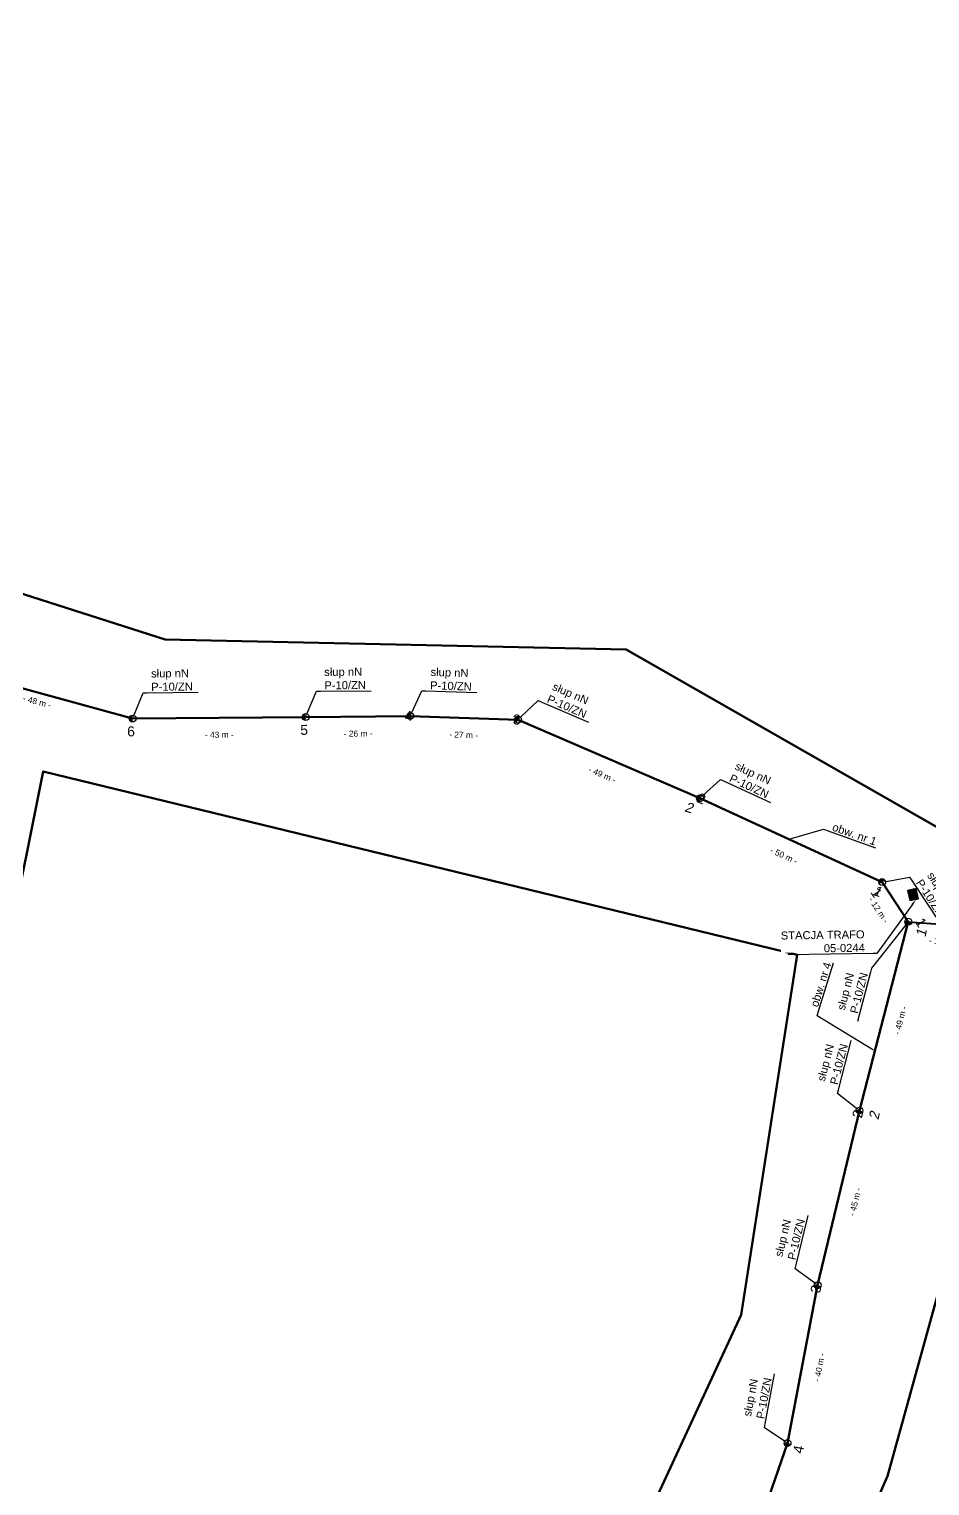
# Model space of a CAD drawing. Header units: metres. Extents: x 7531723 to 15066081, y 5784574 to 11569750.
# Drawn here: x 7534094.7 to 7534319.7, y 5785041.6 to 5785405.7 of the extents above; entities that cross this region are included whole.
import ezdxf
from ezdxf import colors
from ezdxf.entities.mleader import LeaderData, LeaderLine
from ezdxf.enums import TextEntityAlignment as Align
from ezdxf.math import Vec2, Vec3

# ---------------------------------------------------------------- set-up
doc = ezdxf.new("R2010")
doc.units = ezdxf.units.M
for name, color, linetype, lineweight in [('!tele', 30, 'Continuous', 40), ('!trafo', 6, 'Continuous', 50), ('_MM LINIA Sn', 40, 'Continuous', 30), ('_numery', 7, 'Continuous', 40)]:
    doc.layers.add(name, color=color, linetype=linetype, lineweight=lineweight)
for name, color, linetype in [('!wymiary', 7, 'Continuous'), ('_MM opisy', 7, 'Continuous'), ('_MM slupy', 5, 'Continuous'), ('_mm trafo', 3, 'Continuous'), ('_numery_05-0244_1', 7, 'Continuous'), ('_numery_05-0244_4', 7, 'Continuous')]:
    doc.layers.add(name, color=color, linetype=linetype)
for name, color, linetype, lineweight, plot in [('_arkusze model', 7, 'Continuous', 50, False), ('_kontrola_05-0244_1', 1, 'Continuous', 50, False), ('_kontrola_05-0244_4', 6, 'Continuous', 50, False)]:
    doc.layers.add(name, color=color, linetype=linetype, lineweight=lineweight, plot=plot)
doc.layers.get('0').off()
doc.styles.get("Standard").update_dxf_attribs({"font": 'arial.ttf'})
doc.dimstyles.new('opis linie', dxfattribs={"dimtxt": 1.5, "dimasz": 2.5, "dimexe": 1.25, "dimexo": 0.625, "dimgap": 2.5, "dimtad": 4, "dimdec": 0, "dimtxsty": 'Standard', "dimcen": 2.5, "dimse1": 1, "dimse2": 1, "dimsd1": 1, "dimsd2": 1, "dimclrt": 256, "dimazin": 3, "dimtfac": 1, "dimtdec": 0, "dimtmove": 0, "dimatfit": 3, "dimtfill": 1})

# ---------------------------------------------------------------- blocks, each defined once
blk = doc.blocks.new('trafo')
at = {"layer": '_mm trafo'}
h = blk.add_hatch(color=256, dxfattribs=at)
h.dxf.hatch_style = 1
h.paths.add_polyline_path([(-1.15, 1.02), (-0.52, -1.51), (1.64, -0.96), (1.01, 1.59)])
at = {"layer": '_MM LINIA Sn', "color": 2, "lineweight": 60}
for p, q in [((0.58, 0.02), (-0.43, 0.9)), ((-0.32, -0.23), (0.58, 0.02)), ((0.58, -0.92), (-0.32, -0.23)), ((0.55, -0.72), (0.41, -0.9)), ((0.41, -0.9), (0.58, -0.92)), ((0.58, -0.92), (0.55, -0.72))]:
    blk.add_line(p, q, dxfattribs=at)
at = {"layer": '_mm trafo', "flags": 128}
blk.add_lwpolyline([(-0.52, -1.52), (1.64, -0.96), (0.98, 1.58), (-1.17, 0.99), (-0.52, -1.52)], close=True, dxfattribs=at)
blk = doc.blocks.new('ZN')
at = {"layer": '_MM slupy', "transparency": 33554687}
h = blk.add_hatch(color=256, dxfattribs=at)
h.dxf.hatch_style = 1
h.paths.add_polyline_path([(0, -0.86), (0, 0.86, 1)])
at = {"layer": '_MM slupy'}
blk.add_circle((0, 0), 0.857, dxfattribs=at)
blk = doc.blocks.new('*D24')
at = {"layer": 'Defpoints', "color": 0}
for p in [(7534284.14, 5785052.31), (7534285.09, 5785051.98), (7534269.38, 5785009.66)]:
    blk.add_point(p, dxfattribs=at)
at = {"layer": '!wymiary', "insert": (7534280.79, 5785029.59), "char_height": 1.5, "attachment_point": 5, "rotation": 70.909, "bg_fill": 3, "box_fill_scale": 1.1, "bg_fill_color": 9, "bg_fill_true_color": 13158600, "bg_fill_transparency": 0}
blk.add_mtext('\\A1;- 45 m -', dxfattribs=at)
blk = doc.blocks.new('*D25')
at = {"layer": 'Defpoints', "color": 0}
for p in [(7534291.67, 5785091.77), (7534292.65, 5785091.58), (7534284.14, 5785052.31)]:
    blk.add_point(p, dxfattribs=at)
at = {"layer": '!wymiary', "insert": (7534292.1, 5785071.24), "char_height": 1.5, "attachment_point": 5, "rotation": 79.1964, "bg_fill": 3, "box_fill_scale": 1.1, "bg_fill_color": 9, "bg_fill_true_color": 13158600, "bg_fill_transparency": 0}
blk.add_mtext('\\A1;- 40 m -', dxfattribs=at)
blk = doc.blocks.new('*D26')
at = {"layer": 'Defpoints', "color": 0}
for p in [(7534302.12, 5785135.44), (7534303.09, 5785135.21), (7534291.67, 5785091.77)]:
    blk.add_point(p, dxfattribs=at)
at = {"layer": '!wymiary', "insert": (7534301.04, 5785112.61), "char_height": 1.5, "attachment_point": 5, "rotation": 76.5425, "bg_fill": 3, "box_fill_scale": 1.1, "bg_fill_color": 9, "bg_fill_true_color": 13158600, "bg_fill_transparency": 0}
blk.add_mtext('\\A1;- 45 m -', dxfattribs=at)
blk = doc.blocks.new('*D27')
at = {"layer": 'Defpoints', "color": 0}
for p in [(7534314.31, 5785182.63), (7534315.28, 5785182.38), (7534302.12, 5785135.44)]:
    blk.add_point(p, dxfattribs=at)
at = {"layer": '!wymiary', "insert": (7534312.35, 5785157.97), "char_height": 1.5, "attachment_point": 5, "rotation": 75.5161, "bg_fill": 3, "box_fill_scale": 1.1, "bg_fill_color": 9, "bg_fill_true_color": 13158600, "bg_fill_transparency": 0}
blk.add_mtext('\\A1;- 49 m -', dxfattribs=at)
blk = doc.blocks.new('*D44')
at = {"layer": 'Defpoints', "color": 0}
for p in [(7534073.99, 5785246.16), (7534120.54, 5785233.4), (7534120.81, 5785234.37)]:
    blk.add_point(p, dxfattribs=at)
at = {"layer": '!wymiary', "insert": (7534096.67, 5785237.6), "char_height": 1.5, "attachment_point": 5, "rotation": 344.6742, "bg_fill": 3, "box_fill_scale": 1.1, "bg_fill_color": 9, "bg_fill_true_color": 13158600, "bg_fill_transparency": 0}
blk.add_mtext('\\A1;- 48 m -', dxfattribs=at)
blk = doc.blocks.new('*D45')
at = {"layer": 'Defpoints', "color": 0}
for p in [(7534120.54, 5785233.4), (7534163.79, 5785233.78), (7534163.79, 5785232.78)]:
    blk.add_point(p, dxfattribs=at)
at = {"layer": '!wymiary', "insert": (7534142.2, 5785229.33), "char_height": 1.5, "attachment_point": 5, "rotation": 0.5035, "bg_fill": 3, "box_fill_scale": 1.1, "bg_fill_color": 9, "bg_fill_true_color": 13158600, "bg_fill_transparency": 0}
blk.add_mtext('\\A1;- 43 m -', dxfattribs=at)
blk = doc.blocks.new('*D46')
at = {"layer": 'Defpoints', "color": 0}
for p in [(7534163.79, 5785233.78), (7534189.89, 5785234.01), (7534189.9, 5785233.01)]:
    blk.add_point(p, dxfattribs=at)
at = {"layer": '!wymiary', "insert": (7534176.88, 5785229.63), "char_height": 1.5, "attachment_point": 5, "rotation": 0.5069, "bg_fill": 3, "box_fill_scale": 1.1, "bg_fill_color": 9, "bg_fill_true_color": 13158600, "bg_fill_transparency": 0}
blk.add_mtext('\\A1;- 26 m -', dxfattribs=at)
blk = doc.blocks.new('*D47')
at = {"layer": 'Defpoints', "color": 0}
for p in [(7534189.89, 5785234.01), (7534216.79, 5785232.11), (7534216.83, 5785233.11)]:
    blk.add_point(p, dxfattribs=at)
at = {"layer": '!wymiary', "insert": (7534203.22, 5785229.31), "char_height": 1.5, "attachment_point": 5, "rotation": 358.0796, "bg_fill": 3, "box_fill_scale": 1.1, "bg_fill_color": 9, "bg_fill_true_color": 13158600, "bg_fill_transparency": 0}
blk.add_mtext('\\A1;- 27 m -', dxfattribs=at)
blk = doc.blocks.new('*D48')
at = {"layer": 'Defpoints', "color": 0}
for p in [(7534216.83, 5785233.11), (7534261.87, 5785212.57), (7534262.27, 5785213.49)]:
    blk.add_point(p, dxfattribs=at)
at = {"layer": '!wymiary', "insert": (7534237.85, 5785219.39), "char_height": 1.5, "attachment_point": 5, "rotation": 336.65, "bg_fill": 3, "box_fill_scale": 1.1, "bg_fill_color": 9, "bg_fill_true_color": 13158600, "bg_fill_transparency": 0}
blk.add_mtext('\\A1;- 49 m -', dxfattribs=at)
blk = doc.blocks.new('*D49')
at = {"layer": 'Defpoints', "color": 0}
for p in [(7534262.27, 5785213.49), (7534307.79, 5785192.51), (7534307.37, 5785191.6)]:
    blk.add_point(p, dxfattribs=at)
at = {"layer": '!wymiary', "insert": (7534283.24, 5785199.13), "char_height": 1.5, "attachment_point": 5, "rotation": 335.254, "bg_fill": 3, "box_fill_scale": 1.1, "bg_fill_color": 9, "bg_fill_true_color": 13158600, "bg_fill_transparency": 0}
blk.add_mtext('\\A1;- 50 m -', dxfattribs=at)
blk = doc.blocks.new('*D50')
at = {"layer": 'Defpoints', "color": 0}
for p in [(7534307.79, 5785192.51), (7534313.21, 5785181.9), (7534314.31, 5785182.63)]:
    blk.add_point(p, dxfattribs=at)
at = {"layer": '!wymiary', "insert": (7534306.91, 5785185.53), "char_height": 1.5, "attachment_point": 5, "rotation": 303.4216, "bg_fill": 3, "box_fill_scale": 1.1, "bg_fill_color": 9, "bg_fill_true_color": 13158600, "bg_fill_transparency": 0}
blk.add_mtext('\\A1;- 12 m -', dxfattribs=at)
blk = doc.blocks.new('*D51')
at = {"layer": 'Defpoints', "color": 0}
for p in [(7534314.31, 5785182.63), (7534332.43, 5785181.24), (7534332.35, 5785180.24)]:
    blk.add_point(p, dxfattribs=at)
at = {"layer": '!wymiary', "insert": (7534323.04, 5785177.68), "char_height": 1.5, "attachment_point": 5, "rotation": 355.5998, "bg_fill": 3, "box_fill_scale": 1.1, "bg_fill_color": 9, "bg_fill_true_color": 13158600, "bg_fill_transparency": 0}
blk.add_mtext('\\A1;- 18 m -', dxfattribs=at)
blk = doc.blocks.new('q')
at = {"layer": '_MM slupy'}
blk.add_blockref('ZN', (0, 0), dxfattribs=at)
at = {"layer": '_MM opisy'}
ml = blk.add_multileader_mtext('Standard', dxfattribs=at)
ml.set_content('\\pxql;słup nN\\PP-10/ZN', color=256)
ml.set_leader_properties()
ml.build(insert=Vec2(0, 0))
ml.multileader.update_dxf_attribs({"has_text_frame": 1, "text_left_attachment_type": 5, "text_right_attachment_type": 5, "dogleg_length": 1, "arrow_head_size": 1})
ctx = ml.context
ctx.base_point, ctx.char_height, ctx.arrow_head_size, ctx.landing_gap_size, ctx.plane_origin = Vec3(3.71, 6.41), 2, 1, 1, Vec3(1.72, -1.42)
ctx.left_attachment, ctx.right_attachment = 5, 5
notes = []
notes.append((ctx, [(0, (1, 1, 0), (2.71, 6.41), (1, 0), 1, [(0, [(0, 0), (2.71, 6.41)], 0, [])])]))
ctx.mtext.insert, ctx.mtext.flow_direction = Vec3(4.71, 12.21), 5
ctx.mtext.has_bg_fill, ctx.mtext.bg_color, ctx.mtext.bg_scale_factor, ctx.mtext.bg_transparency, ctx.mtext.use_window_bg_color = 1, -1023410175, 1, 0, 1
for ctx, leaders in notes:
    for number, flags, end, landing, length, lines in leaders:
        leader = LeaderData()
        leader.index, (leader.has_last_leader_line, leader.has_dogleg_vector, leader.attachment_direction) = number, flags
        leader.last_leader_point, leader.dogleg_vector, leader.dogleg_length = Vec3(end), Vec3(landing), length
        for number, points, colour, breaks in lines:
            line = LeaderLine()
            line.index, line.vertices, line.color, line.breaks = number, Vec3.list(points), colors.encode_raw_color(colour), breaks
            leader.lines.append(line)
        ctx.leaders.append(leader)

msp = doc.modelspace()

# ---------------------------------------------------------------- linework, layer by layer
at = {"layer": '!tele', "elevation": 140.78}
msp.add_lwpolyline([(7534073.99, 5785246.16), (7534120.54, 5785233.4), (7534163.79, 5785233.78), (7534189.89, 5785234.01), (7534216.83, 5785233.11), (7534262.27, 5785213.49), (7534307.79, 5785192.51), (7534314.31, 5785182.63), (7534332.43, 5785181.24), (7534352.37, 5785171.93), (7534398.51, 5785150.8), (7534420.71, 5785140.49), (7534443.51, 5785130.22), (7534487.93, 5785108.4), (7534534.1, 5785088.3), (7534578.45, 5785069.17), (7534624.98, 5785049.13), (7534637.37, 5785047.79)], dxfattribs=at)
at = {"layer": '!tele'}
msp.add_lwpolyline([(7534102.77, 5784823.69), (7534138.87, 5784842.62), (7534178.36, 5784862.96), (7534218.65, 5784883.86), (7534238.37, 5784928.3), (7534254.97, 5784974.23), (7534269.38, 5785009.66), (7534284.14, 5785052.31), (7534291.67, 5785091.77), (7534302.12, 5785135.44), (7534314.31, 5785182.63)], dxfattribs=at)
at = {"layer": '!trafo'}
msp.add_lwpolyline([(7534063.44, 5784843.77), (7534094.16, 5784789.89), (7534227.75, 5784859.2), (7534309.11, 5785044.02), (7534338.24, 5785149.48), (7534627.47, 5785028.46), (7534635.59, 5785064.87), (7534351.5, 5785192.14), (7534404.24, 5785396.9), (7534370.65, 5785405.69), (7534322.94, 5785205.43), (7534243.84, 5785250.63), (7534128.64, 5785253.14), (7533922.74, 5785319.06), (7533902.33, 5785266.32), (7534062.41, 5785231.48), (7534040.13, 5785189.74), (7534089.41, 5785176.55), (7534098.2, 5785220.18), (7534286.53, 5785174.36), (7534272.53, 5785084.36), (7534198.2, 5784923.65)], close=True, dxfattribs=at)

# ---------------------------------------------------------------- block references
at = {"layer": '_arkusze model', "rotation": 357.3066721443945}
msp.add_blockref('trafo', (7534315.26, 5785189.38), dxfattribs=at)

# ---------------------------------------------------------------- next in the draw order: block references
for p, rotation in [((7534189.89, 5785234.01, 140.78), 358.0795843926979), ((7534120.54, 5785233.4, 140.78), 0.5034881776841904), ((7534163.79, 5785233.78, 140.78), 0.5069125460376867), ((7534216.83, 5785233.11, 140.78), 336.6500146578505), ((7534262.27, 5785213.49, 140.78), 335.2539978823328), ((7534302.12, 5785135.44), 75.51612008765687), ((7534291.67, 5785091.77), 76.54248209770456), ((7534284.14, 5785052.31), 79.19635401563275)]:
    msp.add_blockref('q', p, dxfattribs=dict(rotation=rotation))

# ---------------------------------------------------------------- next in the draw order: leaders
at = {"layer": '_mm trafo', "color": 3}
ml = msp.add_multileader_mtext('Standard', dxfattribs=at)
ml.set_content('STACJA TRAFO\\P05-0244', color=3)
ml.set_leader_properties()
ml.build(insert=Vec2(0, 0))
ml.multileader.update_dxf_attribs({"has_text_frame": 1, "text_left_attachment_type": 5, "text_right_attachment_type": 5, "dogleg_length": 1, "arrow_head_size": 1.5})
ctx = ml.context
ctx.base_point, ctx.char_height, ctx.arrow_head_size, ctx.plane_origin, ctx.plane_x_axis, ctx.plane_y_axis = Vec3(7534280.77, 5785174.32), 2, 1.5, Vec3(7534319.4, 5785157.28), Vec3(0.999891, 0.014731), Vec3(-0.014731, 0.999891)
ctx.left_attachment, ctx.right_attachment, ctx.text_align_type, ctx.attachment_type = 5, 5, 2, 2
notes = []
notes.append((ctx, [(0, (1, 1, 0), (7534306.47, 5785174.7), (-0.999891, -0.014731), 1, [(0, [(7534316.16, 5785188.09)], 0, [])])]))
ctx.mtext.insert, ctx.mtext.text_direction, ctx.mtext.rotation, ctx.mtext.alignment, ctx.mtext.flow_direction = Vec3(7534303.39, 5785180.47), Vec3(0.999891, 0.014731), 6.129723, 3, 5
ctx.mtext.has_bg_fill, ctx.mtext.bg_color, ctx.mtext.bg_scale_factor, ctx.mtext.bg_transparency, ctx.mtext.use_window_bg_color = 1, -1073741824, 1, 0, 1
for ctx, leaders in notes:
    for number, flags, end, landing, length, lines in leaders:
        leader = LeaderData()
        leader.index, (leader.has_last_leader_line, leader.has_dogleg_vector, leader.attachment_direction) = number, flags
        leader.last_leader_point, leader.dogleg_vector, leader.dogleg_length = Vec3(end), Vec3(landing), length
        for number, points, colour, breaks in lines:
            line = LeaderLine()
            line.index, line.vertices, line.color, line.breaks = number, Vec3.list(points), colors.encode_raw_color(colour), breaks
            leader.lines.append(line)
        ctx.leaders.append(leader)

# ---------------------------------------------------------------- next in the draw order: block references
at = {"rotation": 303.4215794263746}
msp.add_blockref('q', (7534307.79, 5785192.51, 140.78), dxfattribs=at)

# ---------------------------------------------------------------- next in the draw order: dimensions: what is measured, and where the dimension line sits
at = {"layer": '!wymiary'}
for p1, p2, distance, picture, middle in [((7534073.99, 5785246.16), (7534120.54, 5785233.4), 1, '*D44', (7534096.67, 5785237.6)), ((7534269.38, 5785009.66), (7534284.14, 5785052.31), -1, '*D24', (7534280.79, 5785029.59))]:
    dim = msp.add_aligned_dim(p1=p1, p2=p2, distance=distance, dimstyle='opis linie', dxfattribs=at)
    dim.commit()
    dim.dimension.update_dxf_attribs({"geometry": picture, "text_midpoint": middle})

# ---------------------------------------------------------------- next in the draw order: dimensions: what is measured, and where the dimension line sits
for p1, p2, picture, middle in [((7534120.54, 5785233.4), (7534163.79, 5785233.78), '*D45', (7534142.2, 5785229.33)), ((7534284.14, 5785052.31), (7534291.67, 5785091.77), '*D25', (7534292.1, 5785071.24))]:
    dim = msp.add_aligned_dim(p1=p1, p2=p2, distance=-1, dimstyle='opis linie', dxfattribs=at)
    dim.commit()
    dim.dimension.update_dxf_attribs({"geometry": picture, "text_midpoint": middle})

# ---------------------------------------------------------------- next in the draw order: linework, layer by layer
at = {"layer": '_kontrola_05-0244_1', "color": 1}
msp.add_lwpolyline([(7534120.54, 5785233.4), (7534073.99, 5785246.16)], dxfattribs=at)
at = {"layer": '_kontrola_05-0244_4', "color": 6}
msp.add_lwpolyline([(7534284.14, 5785052.31), (7534269.38, 5785009.66)], dxfattribs=at)

# ---------------------------------------------------------------- next in the draw order: texts
at = {"layer": '_numery_05-0244_1', "color": 7}
msp.add_text('6', height=2.5, rotation=0.5035, dxfattribs=at).set_placement((7534120.13, 5785231.44), align=Align.TOP_CENTER)
at = {"layer": '_numery_05-0244_4', "color": 7}
msp.add_text('4', height=2.5, rotation=79.1964, dxfattribs=at).set_placement((7534285.65, 5785050.99), align=Align.TOP_CENTER)

# ---------------------------------------------------------------- next in the draw order: dimensions: what is measured, and where the dimension line sits
at = {"layer": '!wymiary'}
for p1, p2, picture, middle in [((7534163.79, 5785233.78), (7534189.89, 5785234.01), '*D46', (7534176.88, 5785229.63)), ((7534291.67, 5785091.77), (7534302.12, 5785135.44), '*D26', (7534301.04, 5785112.61))]:
    dim = msp.add_aligned_dim(p1=p1, p2=p2, distance=-1, dimstyle='opis linie', dxfattribs=at)
    dim.commit()
    dim.dimension.update_dxf_attribs({"geometry": picture, "text_midpoint": middle})

# ---------------------------------------------------------------- next in the draw order: linework, layer by layer
at = {"layer": '_kontrola_05-0244_1', "color": 1}
msp.add_lwpolyline([(7534163.79, 5785233.78), (7534120.54, 5785233.4)], dxfattribs=at)
at = {"layer": '_kontrola_05-0244_4', "color": 6}
msp.add_lwpolyline([(7534291.67, 5785091.77), (7534284.14, 5785052.31)], dxfattribs=at)

# ---------------------------------------------------------------- next in the draw order: texts
at = {"layer": '_numery_05-0244_1', "color": 7}
msp.add_text('5', height=2.5, rotation=0.5069, dxfattribs=at).set_placement((7534163.38, 5785231.82), align=Align.TOP_CENTER)
at = {"layer": '_numery_05-0244_4', "color": 7}
msp.add_text('3', height=2.5, rotation=79.1964, dxfattribs=at).set_placement((7534293.18, 5785090.45), align=Align.BOTTOM_CENTER)

# ---------------------------------------------------------------- next in the draw order: dimensions: what is measured, and where the dimension line sits
at = {"layer": '!wymiary'}
for p1, p2, picture, middle in [((7534189.89, 5785234.01), (7534216.83, 5785233.11), '*D47', (7534203.22, 5785229.31)), ((7534302.12, 5785135.44), (7534314.31, 5785182.63), '*D27', (7534312.35, 5785157.97))]:
    dim = msp.add_aligned_dim(p1=p1, p2=p2, distance=-1, dimstyle='opis linie', dxfattribs=at)
    dim.commit()
    dim.dimension.update_dxf_attribs({"geometry": picture, "text_midpoint": middle})

# ---------------------------------------------------------------- next in the draw order: linework, layer by layer
at = {"layer": '_kontrola_05-0244_1', "color": 1}
msp.add_lwpolyline([(7534189.89, 5785234.01), (7534163.79, 5785233.78)], dxfattribs=at)
at = {"layer": '_kontrola_05-0244_4', "color": 6}
msp.add_lwpolyline([(7534302.12, 5785135.44), (7534291.67, 5785091.77)], dxfattribs=at)

# ---------------------------------------------------------------- next in the draw order: texts
at = {"layer": '_numery', "oblique": 10}
msp.add_text('2', height=2.5, rotation=79.382, dxfattribs=at).set_placement((7534306.86, 5785132.98))
at = {"layer": '_numery_05-0244_1', "color": 7}
msp.add_text('4', height=2.5, rotation=0.5069, dxfattribs=at).set_placement((7534189.49, 5785232.06), align=Align.BOTTOM_CENTER)
at = {"layer": '_numery_05-0244_4', "color": 7}
msp.add_text('2', height=2.5, rotation=76.5425, dxfattribs=at).set_placement((7534303.63, 5785134.12), align=Align.BOTTOM_CENTER)

# ---------------------------------------------------------------- next in the draw order: dimensions: what is measured, and where the dimension line sits
at = {"layer": '!wymiary'}
dim = msp.add_aligned_dim(p1=(7534216.83, 5785233.11), p2=(7534262.27, 5785213.49), distance=-1, dimstyle='opis linie', dxfattribs=at)
dim.commit()
dim.dimension.update_dxf_attribs({"geometry": '*D48', "text_midpoint": (7534237.85, 5785219.39)})

# ---------------------------------------------------------------- next in the draw order: linework, layer by layer
at = {"layer": '_kontrola_05-0244_1', "color": 1}
msp.add_lwpolyline([(7534216.83, 5785233.11), (7534189.89, 5785234.01)], dxfattribs=at)

# ---------------------------------------------------------------- next in the draw order: texts
at = {"layer": '_numery_05-0244_1', "color": 7}
msp.add_text('3', height=2.5, rotation=358.0796, dxfattribs=at).set_placement((7534216.42, 5785231.15), align=Align.BOTTOM_CENTER)

# ---------------------------------------------------------------- next in the draw order: dimensions: what is measured, and where the dimension line sits
at = {"layer": '!wymiary'}
dim = msp.add_aligned_dim(p1=(7534262.27, 5785213.49), p2=(7534307.79, 5785192.51), distance=-1, dimstyle='opis linie', dxfattribs=at)
dim.commit()
dim.dimension.update_dxf_attribs({"geometry": '*D49', "text_midpoint": (7534283.24, 5785199.13)})

# ---------------------------------------------------------------- next in the draw order: linework, layer by layer
at = {"layer": '_kontrola_05-0244_1', "color": 1}
msp.add_lwpolyline([(7534262.27, 5785213.49), (7534216.83, 5785233.11)], dxfattribs=at)

# ---------------------------------------------------------------- next in the draw order: texts
at = {"layer": '_numery', "oblique": 10}
msp.add_text('2', height=2.5, rotation=343.0418, dxfattribs=at).set_placement((7534258.22, 5785210.26))
at = {"layer": '_numery_05-0244_1', "color": 7}
msp.add_text('2', height=2.5, rotation=336.65, dxfattribs=at).set_placement((7534261.86, 5785211.54), align=Align.BOTTOM_CENTER)

# ---------------------------------------------------------------- next in the draw order: dimensions: what is measured, and where the dimension line sits
at = {"layer": '!wymiary'}
dim = msp.add_linear_dim(base=(7534313.21, 5785181.9), p1=(7534307.79, 5785192.51), p2=(7534314.31, 5785182.63), angle=303.4216, dimstyle='opis linie', dxfattribs=at)
dim.commit()
dim.dimension.update_dxf_attribs({"geometry": '*D50', "text_midpoint": (7534309.62, 5785187.33), "dimtype": 161})

# ---------------------------------------------------------------- next in the draw order: leaders
at = {"layer": '_MM opisy', "color": 1}
ml = msp.add_multileader_mtext('Standard', dxfattribs=at)
ml.set_content('\\pxql;obw. nr 1', color=1)
ml.set_leader_properties()
ml.build(insert=Vec2(0, 0))
ml.multileader.update_dxf_attribs({"has_text_frame": 1, "text_left_attachment_type": 5, "text_right_attachment_type": 5, "dogleg_length": 1, "arrow_head_size": 1})
ctx = ml.context
ctx.base_point, ctx.char_height, ctx.arrow_head_size, ctx.landing_gap_size, ctx.plane_origin, ctx.plane_x_axis, ctx.plane_y_axis = Vec3(7534294.04, 5785205.38), 2, 1, 1, Vec3(7534283.88, 5785187.15), Vec3(0.942055, -0.335458), Vec3(0.335458, 0.942055)
ctx.left_attachment, ctx.right_attachment = 5, 5
notes = []
notes.append((ctx, [(0, (1, 1, 0), (7534293.1, 5785205.72), (0.942055, -0.335458), 1, [(0, [(7534284.43, 5785203.26)], 0, [])])]))
ctx.mtext.insert, ctx.mtext.text_direction, ctx.mtext.flow_direction = Vec3(7534295.8, 5785207.35), Vec3(0.942055, -0.335458), 5
ctx.mtext.has_bg_fill, ctx.mtext.bg_color, ctx.mtext.bg_scale_factor, ctx.mtext.bg_transparency, ctx.mtext.use_window_bg_color = 1, -1023410175, 1, 0, 1
for ctx, leaders in notes:
    for number, flags, end, landing, length, lines in leaders:
        leader = LeaderData()
        leader.index, (leader.has_last_leader_line, leader.has_dogleg_vector, leader.attachment_direction) = number, flags
        leader.last_leader_point, leader.dogleg_vector, leader.dogleg_length = Vec3(end), Vec3(landing), length
        for number, points, colour, breaks in lines:
            line = LeaderLine()
            line.index, line.vertices, line.color, line.breaks = number, Vec3.list(points), colors.encode_raw_color(colour), breaks
            leader.lines.append(line)
        ctx.leaders.append(leader)

# ---------------------------------------------------------------- next in the draw order: linework, layer by layer
at = {"layer": '_kontrola_05-0244_1', "color": 1}
msp.add_lwpolyline([(7534307.79, 5785192.51), (7534262.27, 5785213.49)], dxfattribs=at)

# ---------------------------------------------------------------- next in the draw order: texts
at = {"layer": '_numery', "oblique": 10}
msp.add_text('1', height=2.5, rotation=343.0418, dxfattribs=at).set_placement((7534305.31, 5785189.33))
at = {"layer": '_numery_05-0244_1', "color": 7}
msp.add_text('1', height=2.5, rotation=-56.5784, dxfattribs=at).set_placement((7534307.38, 5785190.55), align=Align.TOP_CENTER)

# ---------------------------------------------------------------- next in the draw order: dimensions: what is measured, and where the dimension line sits
at = {"layer": '!wymiary'}
dim = msp.add_aligned_dim(p1=(7534314.31, 5785182.63), p2=(7534332.43, 5785181.24), distance=-1, dimstyle='opis linie', dxfattribs=at)
dim.commit()
dim.dimension.update_dxf_attribs({"geometry": '*D51', "text_midpoint": (7534323.04, 5785177.68)})

# ---------------------------------------------------------------- next in the draw order: block references
at = {"layer": '_MM slupy', "rotation": 75.51612008765687}
msp.add_blockref('ZN', (7534314.31, 5785182.63), dxfattribs=at)

# ---------------------------------------------------------------- next in the draw order: texts
at = {"layer": '_numery', "oblique": 10}
msp.add_text('1', height=2.5, rotation=79.382, dxfattribs=at).set_placement((7534318.61, 5785178.64))

# ---------------------------------------------------------------- next in the draw order: leaders
at = {"layer": '_MM opisy'}
ml = msp.add_multileader_mtext('Standard', dxfattribs=at)
ml.set_content('\\pxql;słup nN\\PP-10/ZN', color=256)
ml.set_leader_properties()
ml.build(insert=Vec2(0, 0))
ml.multileader.update_dxf_attribs({"has_text_frame": 1, "text_left_attachment_type": 5, "text_right_attachment_type": 5, "dogleg_length": 1, "arrow_head_size": 1})
ctx = ml.context
ctx.base_point, ctx.char_height, ctx.arrow_head_size, ctx.landing_gap_size, ctx.plane_origin, ctx.plane_x_axis, ctx.plane_y_axis = Vec3(7534301.85, 5785158.45), 2, 1, 1, Vec3(7534316.11, 5785183.94), Vec3(0.250108, 0.968218), Vec3(-0.968218, 0.250108)
ctx.left_attachment, ctx.right_attachment = 5, 5
notes = []
notes.append((ctx, [(0, (1, 1, 0), (7534305.09, 5785170.99), (-0.250108, -0.968218), 1, [(0, [(7534314.31, 5785182.63)], 0, [])])]))
ctx.mtext.insert, ctx.mtext.text_direction, ctx.mtext.flow_direction = Vec3(7534296.48, 5785160.86), Vec3(0.250108, 0.968218), 5
ctx.mtext.has_bg_fill, ctx.mtext.bg_color, ctx.mtext.bg_scale_factor, ctx.mtext.bg_transparency, ctx.mtext.use_window_bg_color = 1, -1023410175, 1, 0, 1
for ctx, leaders in notes:
    for number, flags, end, landing, length, lines in leaders:
        leader = LeaderData()
        leader.index, (leader.has_last_leader_line, leader.has_dogleg_vector, leader.attachment_direction) = number, flags
        leader.last_leader_point, leader.dogleg_vector, leader.dogleg_length = Vec3(end), Vec3(landing), length
        for number, points, colour, breaks in lines:
            line = LeaderLine()
            line.index, line.vertices, line.color, line.breaks = number, Vec3.list(points), colors.encode_raw_color(colour), breaks
            leader.lines.append(line)
        ctx.leaders.append(leader)

# ---------------------------------------------------------------- next in the draw order: texts
at = {"layer": '_numery_05-0244_4', "color": 7}
msp.add_text('1', height=2.5, rotation=303.4216, dxfattribs=at).set_placement((7534315.82, 5785181.31), align=Align.BOTTOM_CENTER)

# ---------------------------------------------------------------- next in the draw order: leaders
at = {"layer": '_MM opisy', "color": 1}
ml = msp.add_multileader_mtext('Standard', dxfattribs=at)
ml.set_content('\\pxql;obw. nr 4', color=1)
ml.set_leader_properties()
ml.build(insert=Vec2(0, 0))
ml.multileader.update_dxf_attribs({"has_text_frame": 1, "text_left_attachment_type": 5, "text_right_attachment_type": 5, "dogleg_length": 1, "arrow_head_size": 1})
ctx = ml.context
ctx.base_point, ctx.char_height, ctx.arrow_head_size, ctx.landing_gap_size, ctx.plane_origin, ctx.plane_x_axis, ctx.plane_y_axis = Vec3(7534291.83, 5785160.05), 2, 1, 1, Vec3(7534323.12, 5785150.26), Vec3(0.297538, 0.95471), Vec3(-0.95471, 0.297538)
ctx.left_attachment, ctx.right_attachment = 5, 5
notes = []
notes.append((ctx, [(0, (1, 1, 0), (7534291.54, 5785159.1), (0.297538, 0.95471), 1, [(0, [(7534306.08, 5785150.25)], 0, [])])]))
ctx.mtext.insert, ctx.mtext.text_direction, ctx.mtext.flow_direction = Vec3(7534289.81, 5785161.73), Vec3(0.297538, 0.95471), 5
ctx.mtext.has_bg_fill, ctx.mtext.bg_color, ctx.mtext.bg_scale_factor, ctx.mtext.bg_transparency, ctx.mtext.use_window_bg_color = 1, -1023410175, 1, 0, 1
for ctx, leaders in notes:
    for number, flags, end, landing, length, lines in leaders:
        leader = LeaderData()
        leader.index, (leader.has_last_leader_line, leader.has_dogleg_vector, leader.attachment_direction) = number, flags
        leader.last_leader_point, leader.dogleg_vector, leader.dogleg_length = Vec3(end), Vec3(landing), length
        for number, points, colour, breaks in lines:
            line = LeaderLine()
            line.index, line.vertices, line.color, line.breaks = number, Vec3.list(points), colors.encode_raw_color(colour), breaks
            leader.lines.append(line)
        ctx.leaders.append(leader)

# ---------------------------------------------------------------- next in the draw order: linework, layer by layer
at = {"layer": '_kontrola_05-0244_4', "color": 6}
msp.add_lwpolyline([(7534314.31, 5785182.63), (7534302.12, 5785135.44)], dxfattribs=at)

doc.saveas('drawing.dxf')
